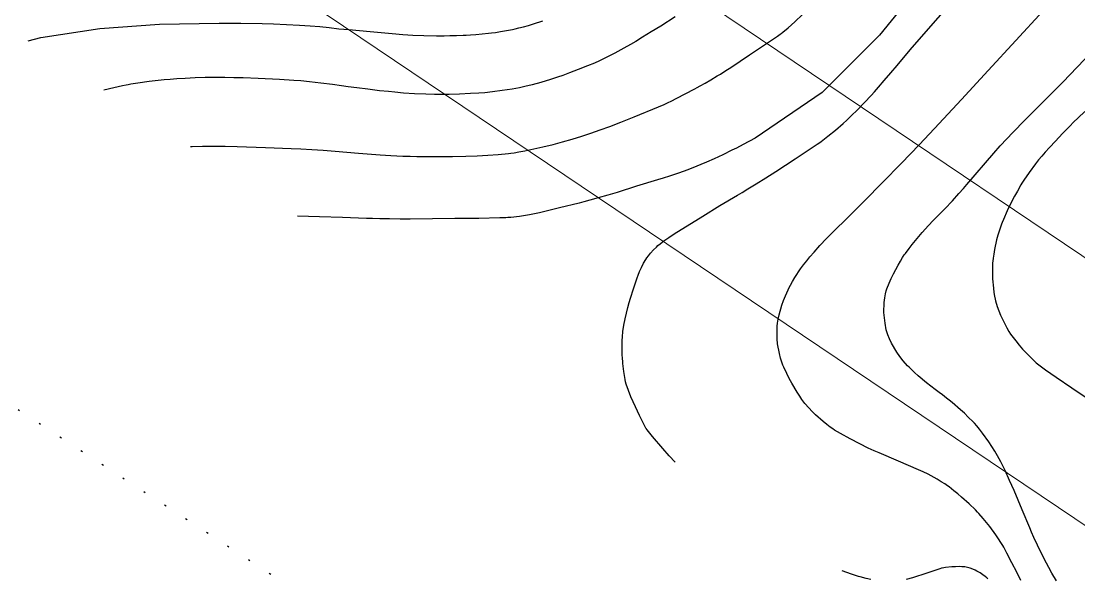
# Model space of a CAD drawing. Header units: millimetres. Extents: x 156921 to 159642, y 477538 to 479586.
# Drawn here: x 157310.9 to 157368, y 479221.1 to 479251.3 of the extents above; entities that cross this region are included whole.
import ezdxf

# ---------------------------------------------------------------- set-up
doc = ezdxf.new("R2010")
doc.units = ezdxf.units.MM
doc.header["$MEASUREMENT"] = 0
doc.linetypes.add('A-DOTLN01H', pattern=[0.125, 0, -0.125])
doc.linetypes.add('CONT', pattern=[2, 1, 1])
doc.layers.add('F0017111', color=94, linetype='Continuous', transparency=0.6)
doc.layers.add('F0017114', color=80, linetype='Continuous', transparency=0.6)
doc.layers.add('종단_인출선_문자_해치등', color=7, linetype='Continuous')
doc.layers.add('평면-임시폴대', color=136, linetype='Continuous', lineweight=9)

msp = doc.modelspace()

# ---------------------------------------------------------------- linework, layer by layer
at = {"layer": 'F0017111', "transparency": 33554521, "flags": 128}
for points in [[(157360.017, 479253.926), (157357.254, 479250.519), (157354.154, 479247.421), (157350.541, 479244.949), (157349.894, 479244.611), (157349.517, 479244.416), (157349.274, 479244.294), (157348.79, 479244.056), (157348.312, 479243.832), (157347.898, 479243.647), (157347.605, 479243.522), (157347.374, 479243.429), (157346.894, 479243.242), (157346.383, 479243.058), (157345.913, 479242.899), (157345.56, 479242.786), (157345.264, 479242.697), (157344.126, 479242.349), (157343.075, 479242.021), (157342.569, 479241.865), (157342.057, 479241.717), (157341.606, 479241.591), (157341.28, 479241.506), (157341.018, 479241.44), (157339.958, 479241.18), (157338.88, 479240.923), (157338.609, 479240.863), (157338.338, 479240.81), (157337.799, 479240.725), (157337.33, 479240.67), (157337.162, 479240.655), (157337.062, 479240.649), (157336.73, 479240.64), (157335.593, 479240.616), (157334.31, 479240.6), (157331.893, 479240.577), (157331.347, 479240.575), (157330.771, 479240.581), (157330.246, 479240.592), (157329.854, 479240.604), (157329.528, 479240.617), (157328.24, 479240.665), (157326.986, 479240.705), (157325.799, 479240.732)], [(157346.217, 479227.436), (157346.216, 479227.437), (157345.885, 479227.781), (157345.542, 479228.164), (157344.98, 479228.82), (157344.692, 479229.179), (157344.645, 479229.245), (157344.625, 479229.277), (157344.586, 479229.349), (157344.458, 479229.596), (157344.28, 479229.961), (157344.061, 479230.428), (157343.941, 479230.688), (157343.816, 479230.974), (157343.681, 479231.316), (157343.566, 479231.647), (157343.528, 479231.784), (157343.502, 479231.903), (157343.434, 479232.339), (157343.385, 479232.775), (157343.375, 479232.883), (157343.365, 479233.033), (157343.356, 479233.262), (157343.351, 479233.545), (157343.35, 479233.853), (157343.352, 479234.014), (157343.362, 479234.218), (157343.392, 479234.506), (157343.441, 479234.839), (157343.508, 479235.176), (157343.656, 479235.799), (157343.728, 479236.067), (157343.797, 479236.307), (157343.957, 479236.805), (157344.162, 479237.394), (157344.219, 479237.552), (157344.29, 479237.734), (157344.391, 479237.96), (157344.508, 479238.193), (157344.625, 479238.391), (157344.684, 479238.482), (157344.763, 479238.592), (157344.885, 479238.741), (157345.033, 479238.905), (157345.194, 479239.063), (157345.278, 479239.14), (157345.401, 479239.242), (157345.603, 479239.394), (157345.863, 479239.577), (157346.16, 479239.771), (157347.701, 479240.736), (157348.626, 479241.303), (157349.585, 479241.874), (157349.829, 479242.018), (157350.142, 479242.205), (157350.592, 479242.481), (157351.118, 479242.81), (157351.66, 479243.156), (157352.699, 479243.831), (157353.62, 479244.439), (157353.89, 479244.619), (157353.97, 479244.676), (157354.101, 479244.773), (157354.467, 479245.053), (157354.878, 479245.388), (157355.281, 479245.742), (157355.48, 479245.924), (157355.725, 479246.155), (157356.06, 479246.486), (157356.435, 479246.871), (157356.8, 479247.264), (157356.98, 479247.463), (157357.204, 479247.714), (157357.513, 479248.068), (157357.864, 479248.476), (157358.211, 479248.888), (157358.915, 479249.724), (157359.645, 479250.573), (157361.193, 479252.347)], [(157320.013, 479244.5), (157320.106, 479244.506), (157320.667, 479244.521), (157321.269, 479244.526), (157321.897, 479244.521), (157322.539, 479244.505), (157324.072, 479244.45), (157325.457, 479244.398), (157325.986, 479244.375), (157326.571, 479244.341), (157327.194, 479244.297), (157327.837, 479244.244), (157329.107, 479244.136), (157330.273, 479244.05), (157330.851, 479244.017), (157331.49, 479243.987), (157331.658, 479243.98), (157331.892, 479243.973), (157332.259, 479243.966), (157333.223, 479243.96), (157334.174, 479243.966), (157334.903, 479243.978), (157335.508, 479243.999), (157336.089, 479244.027), (157336.65, 479244.068), (157337.197, 479244.122), (157337.332, 479244.138), (157337.509, 479244.162), (157337.772, 479244.206), (157338.087, 479244.263), (157338.42, 479244.332), (157339.06, 479244.474), (157339.611, 479244.609), (157340.122, 479244.746), (157340.645, 479244.897), (157341.164, 479245.057), (157341.662, 479245.222), (157342.16, 479245.395), (157342.676, 479245.584), (157343.269, 479245.811), (157344, 479246.103), (157345.302, 479246.639), (157345.428, 479246.693), (157345.583, 479246.761), (157345.796, 479246.861), (157346.037, 479246.977), (157346.274, 479247.098), (157347.266, 479247.617), (157347.397, 479247.686), (157347.571, 479247.781), (157347.832, 479247.929), (157348.147, 479248.113), (157348.484, 479248.315), (157348.657, 479248.42), (157348.897, 479248.571), (157349.269, 479248.81), (157349.729, 479249.113), (157350.234, 479249.451), (157351.749, 479250.475), (157351.893, 479250.572), (157351.943, 479250.61), (157352.034, 479250.683), (157352.313, 479250.919), (157352.673, 479251.242), (157353.084, 479251.632)], [(157364.882, 479221.044), (157364.666, 479221.482), (157364.409, 479221.99), (157364.138, 479222.508), (157363.966, 479222.835), (157363.911, 479222.93), (157363.816, 479223.084), (157363.69, 479223.28), (157363.541, 479223.502), (157363.209, 479223.959), (157363.034, 479224.177), (157362.854, 479224.389), (157362.626, 479224.649), (157362.556, 479224.725), (157362.436, 479224.847), (157362.094, 479225.181), (157361.692, 479225.546), (157361.485, 479225.721), (157361.275, 479225.89), (157361.01, 479226.098), (157360.927, 479226.158), (157360.783, 479226.253), (157360.593, 479226.373), (157360.37, 479226.507), (157359.875, 479226.779), (157359.617, 479226.905), (157359.352, 479227.025), (157358.284, 479227.486), (157357.228, 479227.934), (157356.966, 479228.044), (157356.639, 479228.192), (157356.183, 479228.416), (157355.663, 479228.687), (157355.146, 479228.98), (157354.823, 479229.168), (157354.732, 479229.228), (157354.587, 479229.331), (157354.405, 479229.467), (157354.202, 479229.628), (157353.797, 479229.984), (157353.611, 479230.171), (157353.436, 479230.363), (157353.225, 479230.606), (157353.164, 479230.684), (157353.065, 479230.82), (157352.94, 479231.003), (157352.798, 479231.219), (157352.508, 479231.706), (157352.371, 479231.964), (157352.238, 479232.232), (157352.075, 479232.573), (157352.034, 479232.674), (157351.977, 479232.842), (157351.912, 479233.06), (157351.847, 479233.31), (157351.75, 479233.84), (157351.726, 479234.102), (157351.718, 479234.363), (157351.718, 479234.689), (157351.725, 479234.786), (157351.746, 479234.948), (157351.782, 479235.158), (157351.831, 479235.401), (157351.972, 479235.917), (157352.063, 479236.175), (157352.169, 479236.432), (157352.309, 479236.754), (157352.355, 479236.847), (157352.437, 479237), (157352.548, 479237.196), (157352.681, 479237.418), (157352.984, 479237.88), (157353.147, 479238.103), (157353.318, 479238.32), (157353.493, 479238.535), (157353.714, 479238.794), (157354.025, 479239.143), (157354.384, 479239.526), (157354.746, 479239.892), (157355.533, 479240.667), (157356.44, 479241.57), (157357.423, 479242.561), (157358.435, 479243.599), (157359.395, 479244.599), (157360.224, 479245.478), (157361.683, 479247.046), (157363.129, 479248.614), (157364.616, 479250.23), (157366.088, 479251.827)], [(157311.243, 479250.211), (157311.934, 479250.396), (157315.125, 479250.887), (157318.345, 479251.119), (157321.574, 479251.171), (157322.741, 479251.165), (157323.897, 479251.148), (157324.507, 479251.129), (157325.213, 479251.1), (157325.908, 479251.067), (157326.487, 479251.032), (157327.006, 479250.989), (157327.52, 479250.931), (157328.042, 479250.871), (157328.582, 479250.821), (157329.145, 479250.773), (157329.733, 479250.717), (157330.922, 479250.602), (157331.497, 479250.555), (157332.044, 479250.522), (157332.628, 479250.502), (157333.311, 479250.491), (157333.494, 479250.489), (157333.722, 479250.49), (157334.037, 479250.495), (157334.395, 479250.504), (157334.75, 479250.519), (157334.926, 479250.528), (157335.144, 479250.542), (157335.445, 479250.564), (157335.786, 479250.594), (157336.122, 479250.628), (157336.288, 479250.647), (157336.494, 479250.673), (157336.779, 479250.717), (157337.1, 479250.772), (157337.416, 479250.835), (157337.573, 479250.869), (157337.762, 479250.912), (157338.015, 479250.975), (157338.292, 479251.048), (157338.554, 479251.125), (157339.06, 479251.289)], [(157368.352, 479246.402), (157367.993, 479246.059), (157367.74, 479245.81), (157367.539, 479245.608), (157367.144, 479245.203), (157366.76, 479244.797), (157366.432, 479244.441), (157366.204, 479244.186), (157366.026, 479243.981), (157365.85, 479243.773), (157365.677, 479243.556), (157365.34, 479243.099), (157365.054, 479242.677), (157364.953, 479242.521), (157364.894, 479242.424), (157364.703, 479242.088), (157364.553, 479241.82), (157364.412, 479241.553), (157364.155, 479241.022), (157363.952, 479240.56), (157363.885, 479240.396), (157363.848, 479240.298), (157363.738, 479239.973), (157363.655, 479239.713), (157363.582, 479239.452), (157363.467, 479238.929), (157363.424, 479238.683), (157363.393, 479238.469), (157363.373, 479238.305), (157363.365, 479238.206), (157363.355, 479237.876), (157363.352, 479237.613), (157363.359, 479237.353), (157363.405, 479236.842), (157363.438, 479236.606), (157363.473, 479236.403), (157363.504, 479236.248), (157363.526, 479236.157), (157363.619, 479235.856), (157363.699, 479235.616), (157363.792, 479235.378), (157364.017, 479234.907), (157364.137, 479234.688), (157364.248, 479234.499), (157364.339, 479234.355), (157364.399, 479234.269), (157364.619, 479233.985), (157364.798, 479233.762), (157364.983, 479233.547), (157365.37, 479233.143), (157365.559, 479232.963), (157365.726, 479232.812), (157365.857, 479232.699), (157365.938, 479232.634), (157366.217, 479232.434), (157366.798, 479232.027), (157367.644, 479231.449), (157370.135, 479229.781)], [(157363.106, 479221.119), (157363.05, 479221.18), (157362.971, 479221.251), (157362.845, 479221.346), (157362.687, 479221.449), (157362.509, 479221.545), (157362.416, 479221.592), (157362.305, 479221.64), (157362.16, 479221.693), (157362.004, 479221.739), (157361.86, 479221.767), (157361.791, 479221.776), (157361.696, 479221.783), (157361.55, 479221.785), (157361.369, 479221.78), (157361.17, 479221.767), (157360.828, 479221.733), (157360.632, 479221.701), (157360.601, 479221.693), (157360.51, 479221.665), (157360.298, 479221.597), (157359.545, 479221.348), (157359.304, 479221.268), (157359.032, 479221.184), (157358.699, 479221.092)], [(157356.793, 479221.095), (157356.539, 479221.151), (157356.211, 479221.227), (157356.112, 479221.254), (157355.948, 479221.305), (157355.734, 479221.376), (157355.487, 479221.464), (157355.231, 479221.565)]]:
    msp.add_lwpolyline(points, dxfattribs=at)
at = {"layer": 'F0017114', "transparency": 33554521, "flags": 128}
for points in [[(157346.205, 479251.506), (157345.428, 479251.013), (157344.923, 479250.697), (157344.454, 479250.409), (157344.082, 479250.186), (157343.806, 479250.024), (157343.44, 479249.816), (157342.951, 479249.551), (157342.491, 479249.316), (157342.122, 479249.139), (157341.845, 479249.015), (157341.474, 479248.858), (157340.977, 479248.657), (157340.509, 479248.476), (157340.133, 479248.338), (157339.85, 479248.241), (157339.469, 479248.118), (157338.96, 479247.965), (157338.478, 479247.835), (157338.089, 479247.741), (157337.796, 479247.679), (157337.399, 479247.606), (157336.859, 479247.52), (157336.342, 479247.452), (157335.918, 479247.408), (157335.593, 479247.383), (157335.152, 479247.358), (157334.56, 479247.333), (157333.998, 479247.319), (157333.544, 479247.316), (157333.2, 479247.319), (157332.737, 479247.331), (157332.118, 479247.357), (157331.535, 479247.393), (157331.065, 479247.43), (157330.712, 479247.466), (157330.238, 479247.519), (157329.607, 479247.595), (157329.013, 479247.67), (157328.537, 479247.735), (157328.18, 479247.786), (157327.702, 479247.853), (157327.063, 479247.934), (157326.46, 479248), (157325.976, 479248.044), (157325.612, 479248.071), (157324.834, 479248.118), (157323.672, 479248.178), (157322.871, 479248.21), (157322.36, 479248.222), (157321.882, 479248.229), (157321.499, 479248.231), (157321.213, 479248.229), (157320.821, 479248.223), (157320.276, 479248.206), (157319.734, 479248.181), (157319.279, 479248.155), (157318.92, 479248.129), (157318.593, 479248.102), (157318.267, 479248.072), (157317.782, 479248.013), (157317.181, 479247.927), (157316.802, 479247.866), (157316.644, 479247.837), (157316.545, 479247.816), (157316.349, 479247.773), (157315.882, 479247.668), (157315.343, 479247.541)], [(157366.813, 479221.016), (157366.565, 479221.43), (157366.398, 479221.731), (157366.271, 479221.975), (157366.025, 479222.46), (157365.793, 479222.94), (157365.599, 479223.356), (157365.468, 479223.649), (157365.369, 479223.882), (157364.959, 479224.853), (157364.522, 479225.906), (157364.287, 479226.448), (157364.035, 479226.983), (157363.802, 479227.446), (157363.626, 479227.772), (157363.478, 479228.03), (157363.325, 479228.284), (157363.166, 479228.532), (157362.824, 479229.006), (157362.655, 479229.22), (157362.504, 479229.402), (157362.385, 479229.54), (157362.311, 479229.619), (157362.05, 479229.873), (157361.839, 479230.074), (157361.625, 479230.271), (157361.185, 479230.652), (157360.789, 479230.974), (157360.646, 479231.087), (157360.558, 479231.153), (157360.259, 479231.365), (157360.023, 479231.538), (157359.792, 479231.718), (157359.349, 479232.094), (157359.148, 479232.278), (157358.977, 479232.441), (157358.848, 479232.569), (157358.773, 479232.648), (157358.532, 479232.921), (157358.349, 479233.145), (157358.183, 479233.377), (157357.903, 479233.867), (157357.794, 479234.108), (157357.708, 479234.321), (157357.649, 479234.489), (157357.621, 479234.593), (157357.557, 479234.954), (157357.516, 479235.241), (157357.494, 479235.524), (157357.509, 479236.074), (157357.54, 479236.326), (157357.577, 479236.542), (157357.613, 479236.706), (157357.643, 479236.803), (157357.776, 479237.117), (157357.885, 479237.367), (157358.002, 479237.612), (157358.258, 479238.089), (157358.386, 479238.307), (157358.501, 479238.495), (157358.593, 479238.637), (157358.651, 479238.72), (157358.856, 479238.992), (157359.023, 479239.209), (157359.196, 479239.425), (157359.561, 479239.856), (157359.897, 479240.231), (157360.152, 479240.498), (157360.365, 479240.711), (157360.786, 479241.138), (157361.195, 479241.571), (157361.545, 479241.953), (157361.789, 479242.228), (157361.979, 479242.451), (157363.43, 479244.137), (157363.779, 479244.533), (157364.136, 479244.924), (157364.453, 479245.262), (157364.684, 479245.501), (157364.872, 479245.69), (157366.386, 479247.209), (157367.154, 479247.986), (157367.936, 479248.796), (157368.724, 479249.628)]]:
    msp.add_lwpolyline(points, dxfattribs=at)
at = {"layer": '종단_인출선_문자_해치등', "color": 197, "linetype": 'A-DOTLN01H', "ltscale": 10}
msp.add_line((157122.912, 479352.569), (157789.941, 478918.187), dxfattribs=at)
at = {"layer": '평면-임시폴대', "linetype": 'CONT', "flags": 128}
for points in [[(157265.079, 479308.061), (157607.161, 479077.634), (157607.589, 479077.346), (157608.022, 479077.054), (157608.455, 479076.763), (157608.888, 479076.472), (157609.321, 479076.181), (157609.755, 479075.89), (157610.188, 479075.599), (157610.621, 479075.308), (157611.055, 479075.018), (157611.488, 479074.727), (157611.922, 479074.437), (157612.355, 479074.147), (157612.789, 479073.856), (157613.223, 479073.566), (157613.657, 479073.276), (157614.091, 479072.986), (157614.525, 479072.697), (157614.959, 479072.407), (157615.393, 479072.118), (157615.827, 479071.828), (157616.261, 479071.539), (157616.696, 479071.25), (157617.13, 479070.96), (157617.565, 479070.671), (157617.999, 479070.383), (157618.434, 479070.094), (157618.869, 479069.805), (157619.303, 479069.517), (157619.738, 479069.228), (157620.173, 479068.94), (157620.608, 479068.652), (157621.043, 479068.363), (157621.479, 479068.075), (157621.914, 479067.788), (157622.349, 479067.5), (157622.784, 479067.212), (157623.22, 479066.924), (157623.655, 479066.637), (157624.091, 479066.35), (157624.527, 479066.062), (157624.962, 479065.775), (157625.398, 479065.488), (157625.834, 479065.201), (157626.27, 479064.914), (157626.706, 479064.628), (157627.142, 479064.341), (157627.578, 479064.055), (157628.015, 479063.768), (157628.451, 479063.482), (157628.887, 479063.196), (157629.324, 479062.91), (157629.76, 479062.624), (157630.197, 479062.338), (157630.633, 479062.052), (157631.07, 479061.767), (157631.507, 479061.481), (157631.944, 479061.196), (157632.381, 479060.91), (157632.818, 479060.625), (157633.255, 479060.34), (157633.692, 479060.055), (157634.129, 479059.77), (157634.567, 479059.486), (157635.004, 479059.201), (157635.441, 479058.917), (157635.879, 479058.632), (157636.317, 479058.348), (157636.754, 479058.064), (157637.192, 479057.779), (157637.63, 479057.496), (157638.068, 479057.212), (157638.506, 479056.928), (157638.944, 479056.644), (157639.382, 479056.361), (157639.82, 479056.077), (157640.258, 479055.794), (157640.696, 479055.511), (157641.135, 479055.228), (157641.573, 479054.945), (157642.012, 479054.662), (157642.45, 479054.379), (157642.889, 479054.096), (157643.328, 479053.814), (157643.767, 479053.531), (157644.205, 479053.249), (157644.644, 479052.967), (157645.083, 479052.685), (157645.522, 479052.403), (157645.962, 479052.121), (157646.401, 479051.839), (157646.84, 479051.557), (157647.279, 479051.276), (157647.719, 479050.994), (157648.158, 479050.713), (157648.598, 479050.432), (157649.038, 479050.151), (157649.477, 479049.87), (157649.917, 479049.589), (157650.357, 479049.308), (157650.797, 479049.027), (157651.237, 479048.747), (157651.677, 479048.466), (157652.117, 479048.186), (157652.557, 479047.905), (157652.998, 479047.625), (157653.438, 479047.345), (157653.878, 479047.065), (157654.319, 479046.786), (157654.759, 479046.506), (157655.2, 479046.226), (157655.641, 479045.947), (157656.081, 479045.667), (157656.522, 479045.388), (157656.963, 479045.109), (157657.404, 479044.83), (157657.845, 479044.551), (157658.286, 479044.272), (157658.727, 479043.994), (157659.169, 479043.715), (157659.61, 479043.436), (157660.051, 479043.158), (157660.493, 479042.88), (157660.934, 479042.602), (157661.376, 479042.324), (157661.818, 479042.046), (157662.259, 479041.768), (157662.701, 479041.49), (157663.143, 479041.213), (157663.585, 479040.935), (157664.027, 479040.658), (157664.469, 479040.38), (157664.911, 479040.103), (157665.353, 479039.826), (157665.796, 479039.549), (157666.238, 479039.272), (157666.681, 479038.996), (157667.123, 479038.719), (157667.566, 479038.443), (157668.008, 479038.166), (157668.451, 479037.89), (157668.894, 479037.614), (157669.337, 479037.338), (157669.779, 479037.062), (157670.222, 479036.786), (157670.666, 479036.51), (157671.109, 479036.235), (157671.552, 479035.959), (157671.995, 479035.684), (157672.438, 479035.408), (157672.882, 479035.133), (157673.325, 479034.858), (157673.769, 479034.583), (157674.212, 479034.308), (157674.656, 479034.034), (157675.1, 479033.759), (157675.544, 479033.485), (157675.987, 479033.21), (157676.431, 479032.936), (157676.875, 479032.662), (157677.32, 479032.388), (157677.764, 479032.114), (157678.208, 479031.84), (157678.652, 479031.566), (157679.097, 479031.293), (157679.541, 479031.019), (157679.985, 479030.746), (157680.43, 479030.472), (157680.875, 479030.199), (157681.319, 479029.926), (157681.764, 479029.653), (157682.209, 479029.38), (157682.654, 479029.108), (157683.099, 479028.835), (157683.544, 479028.563), (157683.989, 479028.29), (157684.434, 479028.018), (157684.879, 479027.746), (157685.325, 479027.474), (157685.77, 479027.202), (157686.216, 479026.93), (157686.661, 479026.658), (157687.107, 479026.387), (157687.552, 479026.115), (157687.998, 479025.844), (157688.444, 479025.572), (157688.89, 479025.301), (157689.336, 479025.03), (157689.782, 479024.759), (157690.228, 479024.488), (157690.674, 479024.218), (157691.12, 479023.947), (157691.566, 479023.676), (157692.012, 479023.406), (157692.459, 479023.136), (157692.905, 479022.866), (157693.352, 479022.596), (157693.798, 479022.326), (157694.245, 479022.056), (157694.692, 479021.786), (157695.139, 479021.517), (157695.586, 479021.247), (157696.032, 479020.978), (157696.479, 479020.708), (157696.927, 479020.439), (157697.374, 479020.17), (157697.821, 479019.901), (157698.268, 479019.632), (157698.715, 479019.364), (157699.163, 479019.095), (157699.61, 479018.827), (157700.058, 479018.558), (157700.505, 479018.29), (157700.953, 479018.022), (157701.401, 479017.754), (157701.849, 479017.486), (157702.297, 479017.218), (157702.745, 479016.95), (157703.193, 479016.683), (157703.641, 479016.415), (157704.089, 479016.148), (157704.537, 479015.881), (157704.985, 479015.613), (157705.434, 479015.346), (157705.882, 479015.079), (157706.33, 479014.813), (157706.779, 479014.546), (157707.228, 479014.279), (157707.676, 479014.013), (157708.125, 479013.747), (157708.574, 479013.48), (157709.023, 479013.214), (157709.472, 479012.948), (157709.921, 479012.682), (157710.37, 479012.416), (157710.819, 479012.151), (157711.268, 479011.885), (157711.717, 479011.62), (157712.167, 479011.354), (157712.616, 479011.089), (157713.066, 479010.824), (157713.515, 479010.559), (157713.965, 479010.294), (157714.414, 479010.029), (157714.864, 479009.765), (157715.314, 479009.5), (157715.764, 479009.236), (157716.214, 479008.971), (157716.664, 479008.707), (157717.114, 479008.443), (157717.564, 479008.179), (157718.014, 479007.915), (157718.464, 479007.651), (157718.915, 479007.388), (157719.365, 479007.124), (157719.816, 479006.861), (157720.266, 479006.597), (157720.717, 479006.334), (157721.167, 479006.071), (157721.618, 479005.808), (157722.069, 479005.545), (157722.52, 479005.282), (157722.971, 479005.02), (157723.422, 479004.757), (157723.873, 479004.495), (157724.324, 479004.232), (157724.775, 479003.97), (157725.226, 479003.708), (157725.678, 479003.446), (157726.129, 479003.184), (157726.58, 479002.923), (157727.032, 479002.661), (157727.483, 479002.399), (157727.935, 479002.138), (157728.387, 479001.877), (157728.839, 479001.615), (157729.29, 479001.354), (157729.742, 479001.093), (157730.194, 479000.833), (157730.646, 479000.572), (157731.098, 479000.311), (157731.551, 479000.051), (157732.003, 478999.79), (157732.455, 478999.53), (157732.908, 478999.27), (157733.36, 478999.01), (157733.812, 478998.75), (157734.265, 478998.49), (157734.718, 478998.23), (157735.17, 478997.971), (157735.623, 478997.711), (157736.076, 478997.452), (157736.529, 478997.193), (157736.982, 478996.933), (157737.435, 478996.674), (157737.888, 478996.416), (157738.341, 478996.157), (157738.794, 478995.898), (157739.247, 478995.639), (157739.701, 478995.381), (157740.154, 478995.123), (157740.608, 478994.864), (157741.061, 478994.606), (157741.515, 478994.348), (157741.968, 478994.09), (157742.422, 478993.832), (157742.876, 478993.575), (157743.33, 478993.317), (157743.784, 478993.06), (157744.238, 478992.802), (157744.692, 478992.545), (157745.146, 478992.288), (157745.6, 478992.031), (157746.054, 478991.774), (157746.508, 478991.517), (157746.963, 478991.261), (157747.417, 478991.004), (157747.872, 478990.748), (157748.326, 478990.492), (157748.781, 478990.235), (157749.236, 478989.979), (157749.69, 478989.723), (157750.145, 478989.467), (157750.6, 478989.212), (157751.055, 478988.956), (157751.51, 478988.701), (157751.965, 478988.445), (157752.42, 478988.19), (157752.875, 478987.935), (157753.331, 478987.68), (157753.786, 478987.425), (157754.241, 478987.17), (157754.697, 478986.915), (157755.152, 478986.66), (157755.608, 478986.406), (157756.063, 478986.152), (157756.519, 478985.897), (157756.975, 478985.643), (157757.431, 478985.389), (157757.887, 478985.135), (157758.343, 478984.881), (157758.799, 478984.628), (157759.255, 478984.374), (157759.711, 478984.121), (157760.167, 478983.867), (157760.623, 478983.614), (157761.08, 478983.361), (157761.536, 478983.108), (157761.993, 478982.855), (157762.449, 478982.602), (157762.906, 478982.35), (157763.362, 478982.097), (157763.819, 478981.845), (157764.276, 478981.592), (157764.733, 478981.34), (157765.19, 478981.088), (157765.647, 478980.836), (157766.104, 478980.584), (157766.561, 478980.332), (157767.018, 478980.081), (157767.475, 478979.829), (157767.932, 478979.578), (157768.39, 478979.326), (157768.847, 478979.075), (157769.305, 478978.824), (157769.762, 478978.573), (157770.22, 478978.322), (157770.677, 478978.072), (157771.135, 478977.821), (157771.593, 478977.57), (157772.051, 478977.32), (157772.509, 478977.07), (157772.967, 478976.82), (157773.425, 478976.57), (157773.883, 478976.32), (157774.341, 478976.07), (157774.799, 478975.82), (157775.257, 478975.571), (157775.716, 478975.321), (157776.174, 478975.072), (157776.633, 478974.823), (157777.091, 478974.573), (157777.55, 478974.324), (157778.008, 478974.076), (157778.467, 478973.827), (157778.926, 478973.578), (157779.385, 478973.33), (157779.844, 478973.081), (157780.303, 478972.833), (157780.762, 478972.585), (157781.221, 478972.336), (157781.68, 478972.088), (157782.139, 478971.841), (157782.598, 478971.593), (157783.058, 478971.345), (157783.517, 478971.098), (157783.977, 478970.85), (157784.436, 478970.603), (157784.896, 478970.356), (157785.355, 478970.109), (157785.815, 478969.862), (157786.275, 478969.615), (157786.735, 478969.368), (157787.195, 478969.122), (157787.655, 478968.875), (157788.115, 478968.629), (157788.575, 478968.383), (157789.035, 478968.136), (157789.495, 478967.89), (157789.955, 478967.644), (157790.416, 478967.399), (157790.876, 478967.153), (157791.336, 478966.907), (157791.797, 478966.662), (157792.257, 478966.417), (157792.718, 478966.171), (157793.179, 478965.926), (157793.64, 478965.681), (157793.93, 478965.527)], [(157258.375, 479298.109), (157600.457, 479067.681), (157600.888, 479067.391), (157601.323, 479067.098), (157601.758, 479066.805), (157602.194, 479066.513), (157602.63, 479066.22), (157603.065, 479065.927), (157603.501, 479065.635), (157603.937, 479065.342), (157604.373, 479065.05), (157604.809, 479064.758), (157605.245, 479064.466), (157605.681, 479064.174), (157606.117, 479063.882), (157606.554, 479063.59), (157606.99, 479063.299), (157607.426, 479063.007), (157607.863, 479062.716), (157608.299, 479062.424), (157608.736, 479062.133), (157609.173, 479061.842), (157609.61, 479061.551), (157610.046, 479061.26), (157610.483, 479060.969), (157610.92, 479060.679), (157611.357, 479060.388), (157611.795, 479060.098), (157612.232, 479059.808), (157612.669, 479059.517), (157613.106, 479059.227), (157613.544, 479058.937), (157613.981, 479058.647), (157614.419, 479058.358), (157614.857, 479058.068), (157615.294, 479057.778), (157615.732, 479057.489), (157616.17, 479057.2), (157616.608, 479056.91), (157617.046, 479056.621), (157617.484, 479056.332), (157617.922, 479056.043), (157618.361, 479055.754), (157618.799, 479055.466), (157619.237, 479055.177), (157619.676, 479054.889), (157620.114, 479054.6), (157620.553, 479054.312), (157620.992, 479054.024), (157621.43, 479053.736), (157621.869, 479053.448), (157622.308, 479053.16), (157622.747, 479052.873), (157623.186, 479052.585), (157623.625, 479052.297), (157624.064, 479052.01), (157624.504, 479051.723), (157624.943, 479051.436), (157625.382, 479051.149), (157625.822, 479050.862), (157626.261, 479050.575), (157626.701, 479050.288), (157627.141, 479050.002), (157627.58, 479049.715), (157628.02, 479049.429), (157628.46, 479049.142), (157628.9, 479048.856), (157629.34, 479048.57), (157629.78, 479048.284), (157630.22, 479047.998), (157630.661, 479047.713), (157631.101, 479047.427), (157631.541, 479047.142), (157631.982, 479046.856), (157632.422, 479046.571), (157632.863, 479046.286), (157633.304, 479046.001), (157633.744, 479045.716), (157634.185, 479045.431), (157634.626, 479045.146), (157635.067, 479044.862), (157635.508, 479044.577), (157635.949, 479044.293), (157636.39, 479044.008), (157636.831, 479043.724), (157637.273, 479043.44), (157637.714, 479043.156), (157638.156, 479042.872), (157638.597, 479042.589), (157639.039, 479042.305), (157639.48, 479042.021), (157639.922, 479041.738), (157640.364, 479041.455), (157640.806, 479041.172), (157641.248, 479040.889), (157641.69, 479040.606), (157642.132, 479040.323), (157642.574, 479040.04), (157643.016, 479039.757), (157643.459, 479039.475), (157643.901, 479039.192), (157644.344, 479038.91), (157644.786, 479038.628), (157645.229, 479038.346), (157645.671, 479038.064), (157646.114, 479037.782), (157646.557, 479037.5), (157647, 479037.219), (157647.443, 479036.937), (157647.886, 479036.656), (157648.329, 479036.374), (157648.772, 479036.093), (157649.215, 479035.812), (157649.658, 479035.531), (157650.102, 479035.25), (157650.545, 479034.969), (157650.989, 479034.689), (157651.432, 479034.408), (157651.876, 479034.128), (157652.32, 479033.848), (157652.763, 479033.567), (157653.207, 479033.287), (157653.651, 479033.007), (157654.095, 479032.727), (157654.539, 479032.448), (157654.983, 479032.168), (157655.428, 479031.889), (157655.872, 479031.609), (157656.316, 479031.33), (157656.761, 479031.051), (157657.205, 479030.772), (157657.65, 479030.493), (157658.094, 479030.214), (157658.539, 479029.935), (157658.984, 479029.656), (157659.429, 479029.378), (157659.874, 479029.099), (157660.319, 479028.821), (157660.764, 479028.543), (157661.209, 479028.265), (157661.654, 479027.987), (157662.099, 479027.709), (157662.544, 479027.431), (157662.99, 479027.154), (157663.435, 479026.876), (157663.881, 479026.599), (157664.326, 479026.321), (157664.772, 479026.044), (157665.218, 479025.767), (157665.664, 479025.49), (157666.109, 479025.213), (157666.555, 479024.936), (157667.001, 479024.66), (157667.448, 479024.383), (157667.894, 479024.107), (157668.34, 479023.831), (157668.786, 479023.554), (157669.233, 479023.278), (157669.679, 479023.002), (157670.125, 479022.726), (157670.572, 479022.451), (157671.019, 479022.175), (157671.465, 479021.9), (157671.912, 479021.624), (157672.359, 479021.349), (157672.806, 479021.074), (157673.253, 479020.799), (157673.7, 479020.524), (157674.147, 479020.249), (157674.594, 479019.974), (157675.041, 479019.699), (157675.489, 479019.425), (157675.936, 479019.15), (157676.384, 479018.876), (157676.831, 479018.602), (157677.279, 479018.328), (157677.726, 479018.054), (157678.174, 479017.78), (157678.622, 479017.506), (157679.07, 479017.233), (157679.518, 479016.959), (157679.966, 479016.686), (157680.414, 479016.413), (157680.862, 479016.139), (157681.31, 479015.866), (157681.758, 479015.593), (157682.207, 479015.32), (157682.655, 479015.048), (157683.104, 479014.775), (157683.552, 479014.503), (157684.001, 479014.23), (157684.45, 479013.958), (157684.898, 479013.686), (157685.347, 479013.414), (157685.796, 479013.142), (157686.245, 479012.87), (157686.694, 479012.598), (157687.143, 479012.327), (157687.592, 479012.055), (157688.042, 479011.784), (157688.491, 479011.513), (157688.94, 479011.241), (157689.39, 479010.97), (157689.839, 479010.699), (157690.289, 479010.429), (157690.738, 479010.158), (157691.188, 479009.887), (157691.638, 479009.617), (157692.088, 479009.346), (157692.538, 479009.076), (157692.988, 479008.806), (157693.438, 479008.536), (157693.888, 479008.266), (157694.338, 479007.996), (157694.788, 479007.727), (157695.238, 479007.457), (157695.689, 479007.187), (157696.139, 479006.918), (157696.59, 479006.649), (157697.04, 479006.38), (157697.491, 479006.111), (157697.942, 479005.842), (157698.392, 479005.573), (157698.843, 479005.304), (157699.294, 479005.036), (157699.745, 479004.767), (157700.196, 479004.499), (157700.647, 479004.231), (157701.099, 479003.963), (157701.55, 479003.695), (157702.001, 479003.427), (157702.453, 479003.159), (157702.904, 479002.891), (157703.356, 479002.624), (157703.807, 479002.356), (157704.259, 479002.089), (157704.711, 479001.822), (157705.162, 479001.555), (157705.614, 479001.288), (157706.066, 479001.021), (157706.518, 479000.754), (157706.97, 479000.487), (157707.422, 479000.221), (157707.874, 478999.954), (157708.327, 478999.688), (157708.779, 478999.422), (157709.231, 478999.156), (157709.684, 478998.89), (157710.136, 478998.624), (157710.589, 478998.358), (157711.042, 478998.093), (157711.494, 478997.827), (157711.947, 478997.562), (157712.4, 478997.296), (157712.853, 478997.031), (157713.306, 478996.766), (157713.759, 478996.501), (157714.212, 478996.236), (157714.665, 478995.972), (157715.118, 478995.707), (157715.572, 478995.443), (157716.025, 478995.178), (157716.479, 478994.914), (157716.932, 478994.65), (157717.386, 478994.386), (157717.839, 478994.122), (157718.293, 478993.858), (157718.747, 478993.594), (157719.201, 478993.331), (157719.655, 478993.067), (157720.109, 478992.804), (157720.563, 478992.54), (157721.017, 478992.277), (157721.471, 478992.014), (157721.925, 478991.751), (157722.379, 478991.489), (157722.834, 478991.226), (157723.288, 478990.963), (157723.743, 478990.701), (157724.197, 478990.439), (157724.652, 478990.176), (157725.107, 478989.914), (157725.561, 478989.652), (157726.016, 478989.39), (157726.471, 478989.129), (157726.926, 478988.867), (157727.381, 478988.605), (157727.836, 478988.344), (157728.291, 478988.083), (157728.747, 478987.821), (157729.202, 478987.56), (157729.657, 478987.299), (157730.113, 478987.038), (157730.568, 478986.778), (157731.024, 478986.517), (157731.479, 478986.256), (157731.935, 478985.996), (157732.391, 478985.736), (157732.847, 478985.476), (157733.302, 478985.216), (157733.758, 478984.956), (157734.214, 478984.696), (157734.67, 478984.436), (157735.127, 478984.176), (157735.583, 478983.917), (157736.039, 478983.658), (157736.495, 478983.398), (157736.952, 478983.139), (157737.408, 478982.88), (157737.865, 478982.621), (157738.321, 478982.362), (157738.778, 478982.104), (157739.235, 478981.845), (157739.691, 478981.587), (157740.148, 478981.328), (157740.605, 478981.07), (157741.062, 478980.812), (157741.519, 478980.554), (157741.976, 478980.296), (157742.433, 478980.038), (157742.891, 478979.78), (157743.348, 478979.523), (157743.805, 478979.265), (157744.263, 478979.008), (157744.72, 478978.751), (157745.178, 478978.494), (157745.635, 478978.237), (157746.093, 478977.98), (157746.551, 478977.723), (157747.009, 478977.466), (157747.467, 478977.21), (157747.924, 478976.954), (157748.382, 478976.697), (157748.841, 478976.441), (157749.299, 478976.185), (157749.757, 478975.929), (157750.215, 478975.673), (157750.673, 478975.417), (157751.132, 478975.162), (157751.59, 478974.906), (157752.049, 478974.651), (157752.507, 478974.396), (157752.966, 478974.141), (157753.425, 478973.885), (157753.883, 478973.631), (157754.342, 478973.376), (157754.801, 478973.121), (157755.26, 478972.866), (157755.719, 478972.612), (157756.178, 478972.358), (157756.637, 478972.103), (157757.097, 478971.849), (157757.556, 478971.595), (157758.015, 478971.341), (157758.475, 478971.088), (157758.934, 478970.834), (157759.394, 478970.58), (157759.853, 478970.327), (157760.313, 478970.074), (157760.773, 478969.82), (157761.232, 478969.567), (157761.692, 478969.314), (157762.152, 478969.062), (157762.612, 478968.809), (157763.072, 478968.556), (157763.532, 478968.304), (157763.992, 478968.051), (157764.453, 478967.799), (157764.913, 478967.547), (157765.373, 478967.295), (157765.834, 478967.043), (157766.294, 478966.791), (157766.755, 478966.539), (157767.215, 478966.288), (157767.676, 478966.036), (157768.137, 478965.785), (157768.598, 478965.534), (157769.058, 478965.282), (157769.519, 478965.031), (157769.98, 478964.78), (157770.441, 478964.53), (157770.902, 478964.279), (157771.364, 478964.028), (157771.825, 478963.778), (157772.286, 478963.528), (157772.748, 478963.277), (157773.209, 478963.027), (157773.67, 478962.777), (157774.132, 478962.528), (157774.594, 478962.278), (157775.055, 478962.028), (157775.517, 478961.779), (157775.979, 478961.529), (157776.441, 478961.28), (157776.903, 478961.031), (157777.365, 478960.782), (157777.827, 478960.533), (157778.289, 478960.284), (157778.751, 478960.035), (157779.213, 478959.787), (157779.675, 478959.538), (157780.138, 478959.29), (157780.6, 478959.042), (157781.063, 478958.793), (157781.525, 478958.545), (157781.988, 478958.297), (157782.45, 478958.05), (157782.913, 478957.802), (157783.376, 478957.554), (157783.839, 478957.307), (157784.302, 478957.06), (157784.765, 478956.812), (157785.228, 478956.565), (157785.691, 478956.318), (157786.154, 478956.072), (157786.617, 478955.825), (157787.08, 478955.578), (157787.544, 478955.332), (157788.007, 478955.085), (157788.299, 478954.93)]]:
    msp.add_lwpolyline(points, dxfattribs=at)

doc.saveas('drawing.dxf')
